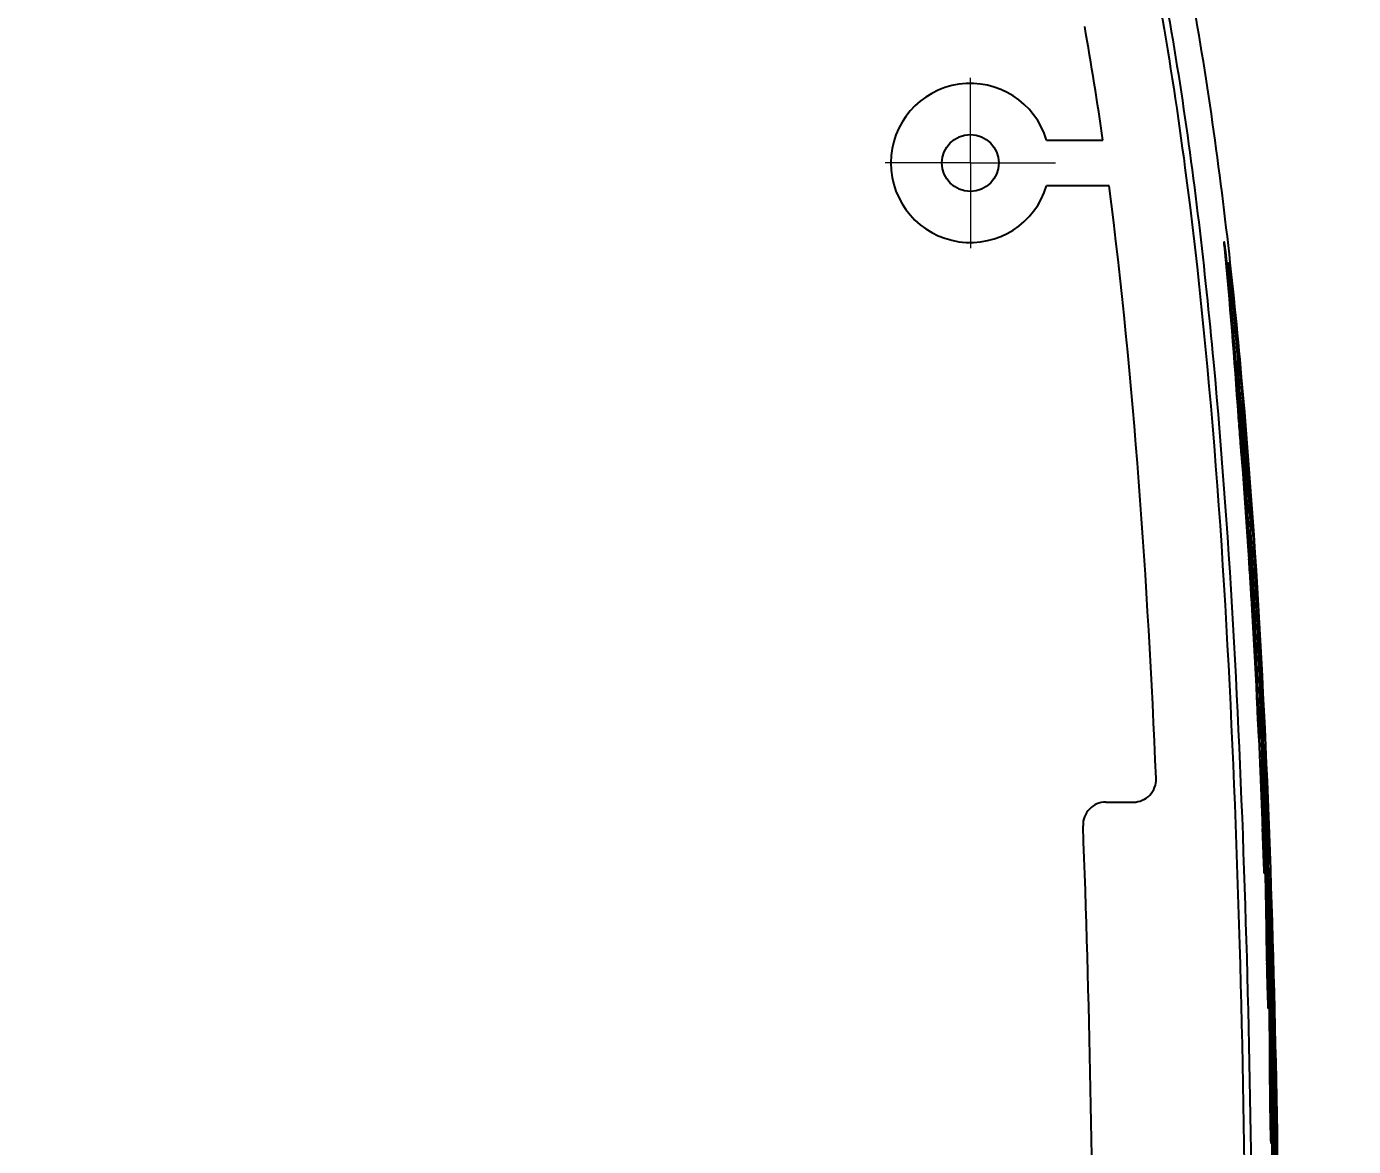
# Model space of a CAD drawing. Header units: millimetres. Extents: x 1677 to 3499, y -182 to 1106.
# Drawn here: x 2487.2 to 2545.6, y 567 to 616.2 of the extents above; entities that cross this region are included whole.
import ezdxf

# ---------------------------------------------------------------- set-up
doc = ezdxf.new("R2010")
doc.units = ezdxf.units.MM
doc.linetypes.add('CENTERX2', pattern=[20.32, 12.7, -2.54, 2.54, -2.54])
for name, color, linetype, lineweight in [('中心线层', 1, 'CENTERX2', 25), ('图框', 7, 'Continuous', 18), ('尺寸线层', 3, 'Continuous', 18)]:
    doc.layers.add(name, color=color, linetype=linetype, lineweight=lineweight)
doc.styles.get("Standard").update_dxf_attribs({"font": 'txt.shx', "bigfont": 'gbcbig.shx'})
doc.dimstyles.new('ISO-25', dxfattribs={"dimtxt": 3.5, "dimasz": 2.5, "dimexe": 1.25, "dimexo": 0.625, "dimtad": 1, "dimtxsty": 'Standard', "dimcen": 2.5, "dimdle": 5, "dimadec": 0, "dimazin": 0, "dimtfac": 1, "dimtmove": 0, "dimatfit": 3, "dimfxl": 0, "dimarcsym": 0})

# ---------------------------------------------------------------- blocks, each defined once
blk = doc.blocks.new('SW_CENTERMARKSYMBOL_11')
at = {"layer": '图框', "color": 0}
for p, q in [((0, 0.5), (0, 0.75)), ((0, 0), (0, 0.5)), ((-0.5, 0), (-0.75, 0)), ((0, 0), (-0.5, 0)), ((0, 0), (0, -0.5)), ((0, 0), (0.5, 0)), ((0.5, 0), (0.75, 0)), ((0, -0.5), (0, -0.75))]:
    blk.add_line(p, q, dxfattribs=at)
blk = doc.blocks.new('*X20')
at = {"layer": '尺寸线层', "linetype": 'Continuous'}
for points in [[(2601.998, 665.438), (2600.665, 657.438), (2603.331, 657.438)], [(2601.998, 438.789), (2600.665, 446.789), (2603.331, 446.789)]]:
    blk.add_hatch(color=0, dxfattribs=at).paths.add_polyline_path(points, flags=0)
at = {"layer": '尺寸线层', "color": 0, "linetype": 'Continuous'}
for p, q in [((2428.699, 665.438), (2603.998, 665.438)), ((2601.998, 438.789), (2601.998, 665.438)), ((2428.699, 438.789), (2603.998, 438.789))]:
    blk.add_line(p, q, dxfattribs=at)
at = {"layer": '尺寸线层', "color": 0, "insert": (2592.474, 552.113), "char_height": 14, "width": 82, "attachment_point": 5, "rotation": 90}
blk.add_mtext('226,6', dxfattribs=at)

msp = doc.modelspace()

# ---------------------------------------------------------------- linework, layer by layer
at = {"layer": '中心线层', "color": 7, "linetype": 'Continuous', "lineweight": 25}
for p, q in [((2532.12, 611.228), (2534.6, 611.228)), ((2534.874, 609.228), (2532.12, 609.228)), ((2539.927, 606.755), (2539.927, 606.742)), ((2540.107, 605.825), (2540.107, 605.812)), ((2540.586, 599.083), (2540.12, 605.66)), ((2540.497, 602.395), (2540.497, 602.382)), ((2541.033, 592.859), (2540.508, 602.23)), ((2540.74, 596.893), (2540.691, 597.599)), ((2541.005, 593.16), (2540.749, 596.77)), ((2540.754, 596.773), (2540.754, 596.759)), ((2541.003, 596.465), (2541.003, 596.452)), ((2541.462, 585.033), (2541.01, 596.3)), ((2541.14, 590.962), (2541.088, 591.88)), ((2541.349, 587.23), (2541.147, 590.84)), ((2541.157, 590.843), (2541.157, 590.829)), ((2541.4, 590.535), (2541.4, 590.522)), ((2541.467, 584.913), (2541.467, 584.899)), ((2541.612, 581.3), (2541.467, 584.902)), ((2541.706, 584.605), (2541.706, 584.592)), ((2534.721, 582.11), (2535.937, 582.11)), ((2541.702, 578.983), (2541.702, 578.969)), ((2541.938, 578.675), (2541.938, 578.662)), ((2541.877, 573.053), (2541.877, 573.039)), ((2541.878, 573.205), (2541.878, 573.053)), ((2542.109, 572.732), (2542.109, 572.58)), ((2542.11, 572.745), (2542.11, 572.732))]:
    msp.add_line(p, q, dxfattribs=at)
msp.add_circle((2528.766, 610.228), 1.25, dxfattribs=at)
for centre, radius, start, end in [((2528.766, 610.228), 3.5, 16.60155, 343.39845), ((2534.721, 581.11), 1, 90, 182.23546)]:
    msp.add_arc(centre, radius, start, end, dxfattribs=at)
for points, knots in [([(2542.377, 552.11), (2542.393, 560.357), (2542.308, 568.606), (2541.799, 585.092), (2541.393, 593.336), (2540.25, 605.699), (2539.774, 609.829), (2538.503, 618.013), (2537.712, 622.08), (2536.088, 628.102), (2535.472, 630.098), (2534.029, 634.051), (2533.196, 636.022), (2531.28, 639.819), (2530.197, 641.646), (2527.718, 645.127), (2526.309, 646.787), (2523.243, 649.78), (2521.589, 651.118), (2518.064, 653.521), (2516.188, 654.585), (2510.457, 657.359), (2506.456, 658.699), (2498.312, 660.821), (2494.23, 661.588), (2486.065, 662.822), (2481.975, 663.285), (2469.708, 664.405), (2461.516, 664.815), (2445.12, 665.339), (2436.911, 665.438), (2428.699, 665.438)], [0, 0, 0, 0, 12535.246805, 12535.246805, 25071.666509, 25071.666509, 31339.87636, 31339.87636, 37608.086212, 37608.086212, 40742.191138, 40742.191138, 43876.296064, 43876.296064, 47010.40099, 47010.40099, 50144.505916, 50144.505916, 53278.610842, 53278.610842, 56412.715768, 56412.715768, 62680.92562, 62680.92562, 68949.135472, 68949.135472, 75217.345324, 75217.345324, 87753.765027, 87753.765027, 100290.184731, 100290.184731, 100290.184731, 100290.184731]), ([(2512.019, 655.254), (2512.605, 654.997), (2513.187, 654.73), (2515.629, 653.548), (2517.455, 652.511), (2520.872, 650.182), (2522.474, 648.886), (2525.434, 645.996), (2526.798, 644.39), (2529.199, 641.018), (2530.253, 639.241), (2532.122, 635.539), (2532.937, 633.61), (2534.352, 629.731), (2534.959, 627.768), (2536.56, 621.828), (2537.344, 617.802), (2538.606, 609.678), (2539.079, 605.573), (2540.217, 593.262), (2540.623, 585.041), (2541.131, 568.584), (2541.216, 560.349), (2541.2, 552.11)], [0, 0, 0, 0, 1161.848329, 1161.848329, 4913.880445, 4913.880445, 8665.912562, 8665.912562, 12417.944679, 12417.944679, 16169.976795, 16169.976795, 19922.008912, 19922.008912, 23674.041029, 23674.041029, 31178.105262, 31178.105262, 38682.169495, 38682.169495, 53690.297962, 53690.297962, 68698.426428, 68698.426428, 68698.426428, 68698.426428]), ([(2511.898, 654.98), (2514.078, 654.025), (2517.222, 652.38), (2520.583, 649.996), (2521.948, 648.864), (2522.84, 648.084), (2523.279, 647.68), (2525.407, 645.607), (2527.662, 642.868), (2529.515, 639.847), (2530.666, 637.781), (2531.2, 636.721), (2532.683, 633.49), (2533.515, 631.28), (2534.949, 626.782), (2535.552, 624.492), (2537.132, 617.562), (2537.857, 612.919), (2539.578, 598.958), (2540.12, 589.608), (2540.803, 570.88), (2540.918, 561.5), (2540.9, 552.11)], [0, 0, 0, 0, 5172.318861, 7758.478291, 9051.558006, 9051.558006, 10344.637721, 10344.637721, 15516.956582, 18103.116013, 18103.116013, 20689.275443, 20689.275443, 25861.594304, 25861.594304, 31033.913164, 31033.913164, 41378.550886, 41378.550886, 62067.826329, 62067.826329, 82757.101772, 82757.101772, 82757.101772, 82757.101772]), ([(2539.927, 606.755), (2539.927, 606.756), (2539.927, 606.759), (2539.929, 606.751), (2539.931, 606.739), (2539.932, 606.733)], [0, 0, 0, 0, 6723.428344, 13417.311837, 20130.934, 20130.934, 20130.934, 20130.934]), ([(2539.932, 606.733), (2539.933, 606.725), (2539.936, 606.709), (2539.939, 606.683), (2539.941, 606.671)], [0, 0, 0, 0, 7162.41234, 14327.689309, 14327.689309, 14327.689309, 14327.689309]), ([(2539.941, 606.671), (2539.943, 606.657), (2539.947, 606.628), (2539.951, 606.591), (2539.954, 606.573)], [0, 0, 0, 0, 7162.815751, 14327.842537, 14327.842537, 14327.842537, 14327.842537]), ([(2539.954, 606.573), (2539.957, 606.55), (2539.962, 606.504), (2539.969, 606.449), (2539.973, 606.421)], [0, 0, 0, 0, 7161.727391, 14328.078732, 14328.078732, 14328.078732, 14328.078732]), ([(2539.973, 606.421), (2539.976, 606.394), (2539.983, 606.339), (2539.99, 606.277), (2539.994, 606.246)], [0, 0, 0, 0, 7160.983391, 14328.461913, 14328.461913, 14328.461913, 14328.461913]), ([(2539.994, 606.246), (2539.997, 606.217), (2540.004, 606.161), (2540.011, 606.101), (2540.014, 606.07)], [0, 0, 0, 0, 7163.073328, 14328.911705, 14328.911705, 14328.911705, 14328.911705]), ([(2540.014, 606.07), (2540.038, 605.866), (2540.064, 605.633), (2540.1, 605.294), (2540.112, 605.18), (2540.135, 604.967), (2540.145, 604.866), (2540.154, 604.773)], [0, 0, 0, 0, 10065.709209, 10065.709209, 15098.563813, 15098.563813, 20131.418417, 20131.418417, 20131.418417, 20131.418417]), ([(2540.107, 605.825), (2540.107, 605.826), (2540.108, 605.829), (2540.109, 605.821), (2540.111, 605.809), (2540.112, 605.803)], [0, 0, 0, 0, 6724.759778, 13419.784385, 20134.52398, 20134.52398, 20134.52398, 20134.52398]), ([(2540.112, 605.803), (2540.113, 605.795), (2540.116, 605.779), (2540.119, 605.754), (2540.121, 605.741)], [0, 0, 0, 0, 7163.9332, 14330.502505, 14330.502505, 14330.502505, 14330.502505]), ([(2540.121, 605.741), (2540.123, 605.727), (2540.126, 605.698), (2540.131, 605.661), (2540.133, 605.643)], [0, 0, 0, 0, 7164.398257, 14330.653351, 14330.653351, 14330.653351, 14330.653351]), ([(2540.133, 605.643), (2540.136, 605.62), (2540.142, 605.574), (2540.148, 605.518), (2540.152, 605.491)], [0, 0, 0, 0, 7163.320929, 14330.886768, 14330.886768, 14330.886768, 14330.886768]), ([(2540.152, 605.491), (2540.155, 605.463), (2540.161, 605.409), (2540.168, 605.347), (2540.172, 605.316)], [0, 0, 0, 0, 7162.612539, 14331.267386, 14331.267386, 14331.267386, 14331.267386]), ([(2540.172, 605.316), (2540.175, 605.288), (2540.182, 605.231), (2540.188, 605.17), (2540.192, 605.14)], [0, 0, 0, 0, 7164.583648, 14331.709405, 14331.709405, 14331.709405, 14331.709405]), ([(2540.192, 605.14), (2540.215, 604.936), (2540.24, 604.703), (2540.275, 604.363), (2540.286, 604.25), (2540.307, 604.037), (2540.317, 603.935), (2540.326, 603.842)], [0, 0, 0, 0, 10067.482594, 10067.482594, 15101.223891, 15101.223891, 20134.965188, 20134.965188, 20134.965188, 20134.965188]), ([(2540.163, 604.679), (2540.162, 604.694), (2540.159, 604.724), (2540.156, 604.757), (2540.154, 604.773)], [0, 0, 0, 0, 7113.873104, 14332.719895, 14332.719895, 14332.719895, 14332.719895]), ([(2540.335, 603.75), (2540.334, 603.764), (2540.331, 603.795), (2540.328, 603.826), (2540.326, 603.842)], [0, 0, 0, 0, 7115.904678, 14335.487055, 14335.487055, 14335.487055, 14335.487055]), ([(2540.358, 603.495), (2540.39, 603.105), (2540.463, 602.238), (2540.573, 600.806), (2540.695, 599.113), (2540.842, 596.881), (2541.003, 594.146), (2541.101, 592.062), (2541.152, 590.995)], [0, 0, 0, 0, 3416.818141, 7597.221937, 12541.159048, 18248.472871, 27146.488614, 36496.909335, 36496.909335, 36496.909335, 36496.909335]), ([(2540.497, 602.395), (2540.497, 602.396), (2540.498, 602.399), (2540.499, 602.391), (2540.501, 602.379), (2540.502, 602.373)], [0, 0, 0, 0, 6728.821493, 13427.321863, 20145.457387, 20145.457387, 20145.457387, 20145.457387]), ([(2540.502, 602.373), (2540.503, 602.365), (2540.505, 602.349), (2540.508, 602.324), (2540.51, 602.311)], [0, 0, 0, 0, 7168.642052, 14339.22136, 14339.22136, 14339.22136, 14339.22136]), ([(2540.51, 602.311), (2540.511, 602.297), (2540.515, 602.269), (2540.519, 602.231), (2540.521, 602.213)], [0, 0, 0, 0, 7169.298068, 14339.364514, 14339.364514, 14339.364514, 14339.364514]), ([(2540.521, 602.213), (2540.523, 602.19), (2540.528, 602.144), (2540.534, 602.088), (2540.537, 602.06)], [0, 0, 0, 0, 7168.256695, 14339.588896, 14339.588896, 14339.588896, 14339.588896]), ([(2540.537, 602.06), (2540.54, 602.033), (2540.545, 601.979), (2540.551, 601.919), (2540.554, 601.888)], [0, 0, 0, 0, 7167.629229, 14339.960814, 14339.960814, 14339.960814, 14339.960814]), ([(2540.554, 601.888), (2540.557, 601.859), (2540.563, 601.802), (2540.569, 601.739), (2540.572, 601.708)], [0, 0, 0, 0, 7169.266516, 14340.378635, 14340.378635, 14340.378635, 14340.378635]), ([(2540.572, 601.708), (2540.575, 601.676), (2540.582, 601.611), (2540.591, 601.509), (2540.598, 601.44), (2540.601, 601.405)], [0, 0, 0, 0, 6716.918431, 13415.736559, 20147.264885, 20147.264885, 20147.264885, 20147.264885]), ([(2540.696, 600.321), (2540.695, 600.335), (2540.693, 600.365), (2540.69, 600.396), (2540.689, 600.412)], [0, 0, 0, 0, 7121.905077, 14344.057462, 14344.057462, 14344.057462, 14344.057462]), ([(2540.58, 598.833), (2540.581, 598.819), (2540.583, 598.79), (2540.585, 598.759), (2540.587, 598.743)], [0, 0, 0, 0, 7108.873573, 14346.254018, 14346.254018, 14346.254018, 14346.254018]), ([(2540.69, 597.448), (2540.688, 597.48), (2540.683, 597.544), (2540.674, 597.644), (2540.669, 597.713), (2540.666, 597.747)], [0, 0, 0, 0, 6720.334806, 13422.974688, 20157.289092, 20157.289092, 20157.289092, 20157.289092]), ([(2540.706, 597.265), (2540.703, 597.294), (2540.698, 597.353), (2540.693, 597.416), (2540.69, 597.448)], [0, 0, 0, 0, 7174.015045, 14349.628501, 14349.628501, 14349.628501, 14349.628501]), ([(2540.72, 597.096), (2540.718, 597.122), (2540.713, 597.175), (2540.708, 597.235), (2540.706, 597.265)], [0, 0, 0, 0, 7173.090737, 14350.064398, 14350.064398, 14350.064398, 14350.064398]), ([(2540.734, 596.942), (2540.732, 596.965), (2540.728, 597.011), (2540.723, 597.068), (2540.72, 597.096)], [0, 0, 0, 0, 7174.112796, 14350.470128, 14350.470128, 14350.470128, 14350.470128]), ([(2540.743, 596.843), (2540.742, 596.857), (2540.739, 596.886), (2540.736, 596.923), (2540.734, 596.942)], [0, 0, 0, 0, 7175.489419, 14350.821511, 14350.821511, 14350.821511, 14350.821511]), ([(2540.75, 596.782), (2540.749, 596.79), (2540.747, 596.806), (2540.745, 596.831), (2540.743, 596.843)], [0, 0, 0, 0, 7174.868002, 14351.051982, 14351.051982, 14351.051982, 14351.051982]), ([(2540.754, 596.759), (2540.754, 596.758), (2540.754, 596.756), (2540.752, 596.763), (2540.751, 596.776), (2540.75, 596.782)], [0, 0, 0, 0, 6734.199637, 13437.464805, 20160.236803, 20160.236803, 20160.236803, 20160.236803]), ([(2541.003, 596.465), (2541.003, 596.466), (2541.003, 596.469), (2541.005, 596.461), (2541.006, 596.449), (2541.007, 596.443)], [0, 0, 0, 0, 6735.118904, 13439.287084, 20163.020939, 20163.020939, 20163.020939, 20163.020939]), ([(2541.007, 596.443), (2541.008, 596.435), (2541.01, 596.419), (2541.012, 596.394), (2541.014, 596.382)], [0, 0, 0, 0, 7176.015645, 14353.341497, 14353.341497, 14353.341497, 14353.341497]), ([(2541.014, 596.382), (2541.015, 596.367), (2541.018, 596.339), (2541.021, 596.301), (2541.023, 596.282)], [0, 0, 0, 0, 7176.861684, 14353.474676, 14353.474676, 14353.474676, 14353.474676]), ([(2541.023, 596.282), (2541.025, 596.259), (2541.029, 596.213), (2541.034, 596.157), (2541.036, 596.128)], [0, 0, 0, 0, 7175.830043, 14353.687081, 14353.687081, 14353.687081, 14353.687081]), ([(2541.036, 596.128), (2541.038, 596.102), (2541.043, 596.049), (2541.048, 595.99), (2541.05, 595.96)], [0, 0, 0, 0, 7175.282261, 14354.046247, 14354.046247, 14354.046247, 14354.046247]), ([(2541.05, 595.96), (2541.052, 595.931), (2541.057, 595.872), (2541.062, 595.808), (2541.065, 595.776)], [0, 0, 0, 0, 7176.625371, 14354.43495, 14354.43495, 14354.43495, 14354.43495]), ([(2541.065, 595.776), (2541.067, 595.744), (2541.072, 595.681), (2541.08, 595.581), (2541.085, 595.513), (2541.087, 595.479)], [0, 0, 0, 0, 6723.289354, 13428.561657, 20164.722422, 20164.722422, 20164.722422, 20164.722422]), ([(2541.162, 594.392), (2541.161, 594.406), (2541.159, 594.435), (2541.157, 594.466), (2541.156, 594.481)], [0, 0, 0, 0, 7133.233188, 14357.976372, 14357.976372, 14357.976372, 14357.976372]), ([(2541.019, 592.902), (2541.02, 592.888), (2541.021, 592.859), (2541.023, 592.829), (2541.024, 592.814)], [0, 0, 0, 0, 7119.55309, 14360.0232, 14360.0232, 14360.0232, 14360.0232]), ([(2541.086, 591.814), (2541.075, 591.987), (2541.063, 592.165), (2541.042, 592.508), (2541.032, 592.671), (2541.024, 592.814)], [0, 0, 0, 0, 7180.230092, 7180.230092, 14360.460185, 14360.460185, 14360.460185, 14360.460185]), ([(2541.105, 591.519), (2541.103, 591.551), (2541.099, 591.614), (2541.092, 591.713), (2541.088, 591.78), (2541.086, 591.814)], [0, 0, 0, 0, 6726.436562, 13435.133546, 20174.198393, 20174.198393, 20174.198393, 20174.198393]), ([(2541.117, 591.333), (2541.115, 591.363), (2541.111, 591.423), (2541.107, 591.487), (2541.105, 591.519)], [0, 0, 0, 0, 7181.152082, 14363.260986, 14363.260986, 14363.260986, 14363.260986]), ([(2541.129, 591.167), (2541.127, 591.193), (2541.123, 591.245), (2541.119, 591.304), (2541.117, 591.333)], [0, 0, 0, 0, 7180.398523, 14363.685381, 14363.685381, 14363.685381, 14363.685381]), ([(2541.14, 591.012), (2541.138, 591.035), (2541.135, 591.082), (2541.131, 591.138), (2541.129, 591.167)], [0, 0, 0, 0, 7181.345415, 14364.072701, 14364.072701, 14364.072701, 14364.072701]), ([(2541.147, 590.913), (2541.146, 590.927), (2541.144, 590.956), (2541.141, 590.993), (2541.14, 591.012)], [0, 0, 0, 0, 7182.677904, 14364.41419, 14364.41419, 14364.41419, 14364.41419]), ([(2541.153, 590.852), (2541.152, 590.86), (2541.15, 590.876), (2541.148, 590.9), (2541.147, 590.913)], [0, 0, 0, 0, 7181.896824, 14364.637888, 14364.637888, 14364.637888, 14364.637888]), ([(2541.157, 590.829), (2541.157, 590.828), (2541.156, 590.826), (2541.155, 590.833), (2541.153, 590.846), (2541.153, 590.852)], [0, 0, 0, 0, 6740.130649, 13448.853088, 20177.031759, 20177.031759, 20177.031759, 20177.031759]), ([(2541.4, 590.535), (2541.4, 590.536), (2541.401, 590.539), (2541.402, 590.531), (2541.404, 590.519), (2541.404, 590.513)], [0, 0, 0, 0, 6741.034804, 13450.655205, 20179.778052, 20179.778052, 20179.778052, 20179.778052]), ([(2541.404, 590.513), (2541.405, 590.505), (2541.407, 590.489), (2541.409, 590.464), (2541.41, 590.452)], [0, 0, 0, 0, 7183.023054, 14366.892545, 14366.892545, 14366.892545, 14366.892545]), ([(2541.809, 575.37), (2541.798, 576.137), (2541.777, 577.577), (2541.739, 579.594), (2541.702, 581.327), (2541.643, 583.667), (2541.556, 586.65), (2541.454, 589.15), (2541.405, 590.37)], [0, 0, 0, 0, 5616.181002, 10538.619478, 14767.299798, 18302.168619, 27672.115482, 36604.350219, 36604.350219, 36604.350219, 36604.350219]), ([(2541.41, 590.452), (2541.411, 590.437), (2541.413, 590.409), (2541.416, 590.371), (2541.417, 590.352)], [0, 0, 0, 0, 7184.008645, 14367.017675, 14367.017675, 14367.017675, 14367.017675]), ([(2541.417, 590.352), (2541.419, 590.329), (2541.422, 590.283), (2541.426, 590.226), (2541.428, 590.198)], [0, 0, 0, 0, 7182.990879, 14367.220046, 14367.220046, 14367.220046, 14367.220046]), ([(2541.428, 590.198), (2541.43, 590.172), (2541.433, 590.12), (2541.437, 590.061), (2541.439, 590.032)], [0, 0, 0, 0, 7182.469742, 14367.56799, 14367.56799, 14367.56799, 14367.56799]), ([(2541.439, 590.032), (2541.441, 590.002), (2541.445, 589.942), (2541.449, 589.877), (2541.451, 589.845)], [0, 0, 0, 0, 7183.628899, 14367.93439, 14367.93439, 14367.93439, 14367.93439]), ([(2541.451, 589.845), (2541.452, 589.814), (2541.456, 589.751), (2541.462, 589.652), (2541.466, 589.585), (2541.468, 589.551)], [0, 0, 0, 0, 6729.140754, 13440.331768, 20181.388959, 20181.388959, 20181.388959, 20181.388959]), ([(2541.468, 589.551), (2541.478, 589.378), (2541.488, 589.2), (2541.506, 588.856), (2541.515, 588.693), (2541.521, 588.551)], [0, 0, 0, 0, 7184.262574, 7184.262574, 14368.525148, 14368.525148, 14368.525148, 14368.525148]), ([(2541.525, 588.462), (2541.525, 588.477), (2541.524, 588.505), (2541.522, 588.535), (2541.521, 588.551)], [0, 0, 0, 0, 7144.480002, 14371.360319, 14371.360319, 14371.360319, 14371.360319]), ([(2541.536, 588.205), (2541.631, 585.705), (2541.703, 583.205), (2541.814, 578.205), (2541.853, 575.705), (2541.878, 573.205)], [0, 0, 0, 0, 7181.146553, 7181.146553, 14362.293106, 14362.293106, 14362.293106, 14362.293106]), ([(2541.359, 586.972), (2541.36, 586.958), (2541.361, 586.929), (2541.362, 586.899), (2541.363, 586.884)], [0, 0, 0, 0, 7130.630245, 14373.283033, 14373.283033, 14373.283033, 14373.283033]), ([(2541.41, 585.882), (2541.402, 586.055), (2541.393, 586.234), (2541.377, 586.578), (2541.369, 586.741), (2541.363, 586.884)], [0, 0, 0, 0, 7186.839092, 7186.839092, 14373.678185, 14373.678185, 14373.678185, 14373.678185]), ([(2541.425, 585.59), (2541.423, 585.621), (2541.42, 585.684), (2541.415, 585.782), (2541.412, 585.849), (2541.41, 585.882)], [0, 0, 0, 0, 6732.127693, 13446.49081, 20190.41191, 20190.41191, 20190.41191, 20190.41191]), ([(2541.435, 585.402), (2541.433, 585.432), (2541.43, 585.492), (2541.427, 585.558), (2541.425, 585.59)], [0, 0, 0, 0, 7187.937906, 14376.410268, 14376.410268, 14376.410268, 14376.410268]), ([(2541.444, 585.237), (2541.442, 585.263), (2541.439, 585.315), (2541.436, 585.373), (2541.435, 585.402)], [0, 0, 0, 0, 7187.281333, 14376.824581, 14376.824581, 14376.824581, 14376.824581]), ([(2541.453, 585.082), (2541.451, 585.105), (2541.448, 585.152), (2541.445, 585.209), (2541.444, 585.237)], [0, 0, 0, 0, 7188.190965, 14377.197819, 14377.197819, 14377.197819, 14377.197819]), ([(2541.459, 584.982), (2541.458, 584.997), (2541.456, 585.025), (2541.454, 585.063), (2541.453, 585.082)], [0, 0, 0, 0, 7189.496502, 14377.531024, 14377.531024, 14377.531024, 14377.531024]), ([(2541.463, 584.922), (2541.463, 584.93), (2541.461, 584.945), (2541.46, 584.97), (2541.459, 584.982)], [0, 0, 0, 0, 7188.609504, 14377.749247, 14377.749247, 14377.749247, 14377.749247]), ([(2541.467, 584.899), (2541.467, 584.898), (2541.466, 584.896), (2541.465, 584.903), (2541.464, 584.916), (2541.463, 584.922)], [0, 0, 0, 0, 6745.740528, 13459.739631, 20193.154272, 20193.154272, 20193.154272, 20193.154272]), ([(2541.706, 584.605), (2541.706, 584.606), (2541.707, 584.609), (2541.708, 584.601), (2541.709, 584.589), (2541.71, 584.583)], [0, 0, 0, 0, 6746.634139, 13461.526738, 20195.870596, 20195.870596, 20195.870596, 20195.870596]), ([(2541.71, 584.583), (2541.711, 584.575), (2541.712, 584.559), (2541.714, 584.534), (2541.715, 584.522)], [0, 0, 0, 0, 7189.720091, 14379.976346, 14379.976346, 14379.976346, 14379.976346]), ([(2541.715, 584.522), (2541.715, 584.508), (2541.717, 584.479), (2541.72, 584.441), (2541.721, 584.422)], [0, 0, 0, 0, 7190.796038, 14380.095177, 14380.095177, 14380.095177, 14380.095177]), ([(2541.721, 584.422), (2541.722, 584.399), (2541.725, 584.353), (2541.728, 584.296), (2541.729, 584.267)], [0, 0, 0, 0, 7189.782101, 14380.289365, 14380.289365, 14380.289365, 14380.289365]), ([(2541.729, 584.267), (2541.731, 584.241), (2541.733, 584.19), (2541.736, 584.131), (2541.738, 584.102)], [0, 0, 0, 0, 7189.264048, 14380.627866, 14380.627866, 14380.627866, 14380.627866]), ([(2541.738, 584.102), (2541.739, 584.072), (2541.742, 584.012), (2541.746, 583.947), (2541.747, 583.914)], [0, 0, 0, 0, 7190.311254, 14380.977655, 14380.977655, 14380.977655, 14380.977655]), ([(2541.747, 583.914), (2541.749, 583.883), (2541.752, 583.821), (2541.756, 583.723), (2541.759, 583.656), (2541.761, 583.623)], [0, 0, 0, 0, 6734.648138, 13451.400148, 20197.407034, 20197.407034, 20197.407034, 20197.407034]), ([(2541.761, 583.623), (2541.768, 583.45), (2541.776, 583.271), (2541.79, 582.927), (2541.796, 582.763), (2541.801, 582.62)], [0, 0, 0, 0, 7190.753767, 7190.753767, 14381.507534, 14381.507534, 14381.507534, 14381.507534]), ([(2535.937, 582.11), (2536.073, 582.11), (2536.206, 582.137), (2536.454, 582.243), (2536.567, 582.321), (2536.752, 582.514), (2536.826, 582.631), (2536.92, 582.881), (2536.942, 583.017), (2536.937, 583.152)], [0, 0, 0, 0, 6361.86414, 6361.86414, 12723.72828, 12723.72828, 19085.592419, 19085.592419, 25447.456559, 25447.456559, 25447.456559, 25447.456559]), ([(2541.804, 582.533), (2541.803, 582.547), (2541.802, 582.575), (2541.801, 582.605), (2541.801, 582.62)], [0, 0, 0, 0, 7155.891502, 14384.310756, 14384.310756, 14384.310756, 14384.310756]), ([(2541.619, 581.041), (2541.619, 581.027), (2541.62, 580.999), (2541.621, 580.969), (2541.621, 580.954)], [0, 0, 0, 0, 7142.647884, 14386.13601, 14386.13601, 14386.13601, 14386.13601]), ([(2541.657, 579.951), (2541.65, 580.124), (2541.643, 580.303), (2541.631, 580.648), (2541.626, 580.812), (2541.621, 580.954)], [0, 0, 0, 0, 7193.24943, 7193.24943, 14386.498859, 14386.498859, 14386.498859, 14386.498859]), ([(2541.668, 579.661), (2541.667, 579.692), (2541.664, 579.754), (2541.66, 579.851), (2541.658, 579.918), (2541.657, 579.951)], [0, 0, 0, 0, 6737.513447, 13457.248158, 20206.073083, 20206.073083, 20206.073083, 20206.073083]), ([(2541.675, 579.472), (2541.674, 579.502), (2541.672, 579.562), (2541.669, 579.628), (2541.668, 579.661)], [0, 0, 0, 0, 7194.450941, 14389.178397, 14389.178397, 14389.178397, 14389.178397]), ([(2541.682, 579.307), (2541.681, 579.333), (2541.679, 579.385), (2541.677, 579.443), (2541.675, 579.472)], [0, 0, 0, 0, 7193.848711, 14389.584545, 14389.584545, 14389.584545, 14389.584545]), ([(2541.69, 579.152), (2541.688, 579.175), (2541.686, 579.222), (2541.684, 579.279), (2541.682, 579.307)], [0, 0, 0, 0, 7194.74092, 14389.947482, 14389.947482, 14389.947482, 14389.947482]), ([(2541.695, 579.052), (2541.694, 579.067), (2541.692, 579.095), (2541.691, 579.133), (2541.69, 579.152)], [0, 0, 0, 0, 7196.03184, 14390.274225, 14390.274225, 14390.274225, 14390.274225]), ([(2541.699, 578.992), (2541.698, 579), (2541.697, 579.015), (2541.696, 579.04), (2541.695, 579.052)], [0, 0, 0, 0, 7195.079245, 14390.488269, 14390.488269, 14390.488269, 14390.488269]), ([(2541.702, 578.969), (2541.702, 578.968), (2541.701, 578.966), (2541.7, 578.973), (2541.699, 578.986), (2541.699, 578.992)], [0, 0, 0, 0, 6751.100126, 13470.230808, 20208.746578, 20208.746578, 20208.746578, 20208.746578]), ([(2541.938, 578.675), (2541.938, 578.676), (2541.939, 578.679), (2541.94, 578.671), (2541.941, 578.659), (2541.941, 578.652)], [0, 0, 0, 0, 6751.986806, 13472.007078, 20211.439792, 20211.439792, 20211.439792, 20211.439792]), ([(2541.941, 578.652), (2541.942, 578.645), (2541.943, 578.629), (2541.945, 578.604), (2541.945, 578.592)], [0, 0, 0, 0, 7196.178931, 14392.694369, 14392.694369, 14392.694369, 14392.694369]), ([(2541.945, 578.592), (2541.946, 578.578), (2541.948, 578.549), (2541.949, 578.511), (2541.95, 578.492)], [0, 0, 0, 0, 7197.309142, 14392.808559, 14392.808559, 14392.808559, 14392.808559]), ([(2541.95, 578.492), (2541.951, 578.469), (2541.954, 578.422), (2541.956, 578.365), (2541.957, 578.337)], [0, 0, 0, 0, 7196.293122, 14392.996493, 14392.996493, 14392.996493, 14392.996493]), ([(2541.957, 578.337), (2541.958, 578.311), (2541.96, 578.26), (2541.963, 578.202), (2541.964, 578.173)], [0, 0, 0, 0, 7195.768828, 14393.327638, 14393.327638, 14393.327638, 14393.327638]), ([(2541.964, 578.173), (2541.965, 578.143), (2541.967, 578.082), (2541.97, 578.016), (2541.971, 577.984)], [0, 0, 0, 0, 7196.748792, 14393.66565, 14393.66565, 14393.66565, 14393.66565]), ([(2541.971, 577.984), (2541.972, 577.953), (2541.975, 577.891), (2541.978, 577.794), (2541.98, 577.727), (2541.981, 577.694)], [0, 0, 0, 0, 6739.904646, 13461.95196, 20212.918846, 20212.918846, 20212.918846, 20212.918846]), ([(2541.981, 577.694), (2541.987, 577.52), (2541.993, 577.341), (2542.003, 576.997), (2542.008, 576.833), (2542.011, 576.69)], [0, 0, 0, 0, 7197.075336, 7197.075336, 14394.150671, 14394.150671, 14394.150671, 14394.150671]), ([(2542.013, 576.603), (2542.013, 576.617), (2542.012, 576.645), (2542.011, 576.675), (2542.011, 576.69)], [0, 0, 0, 0, 7168.203024, 14396.929198, 14396.929198, 14396.929198, 14396.929198]), ([(2541.813, 575.111), (2541.814, 575.097), (2541.814, 575.069), (2541.815, 575.039), (2541.815, 575.024)], [0, 0, 0, 0, 7154.61226, 14398.681528, 14398.681528, 14398.681528, 14398.681528]), ([(2541.841, 574.02), (2541.836, 574.194), (2541.831, 574.373), (2541.822, 574.718), (2541.818, 574.882), (2541.815, 575.024)], [0, 0, 0, 0, 7199.509927, 7199.509927, 14399.019854, 14399.019854, 14399.019854, 14399.019854]), ([(2541.849, 573.731), (2541.848, 573.762), (2541.846, 573.824), (2541.843, 573.921), (2541.842, 573.987), (2541.841, 574.02)], [0, 0, 0, 0, 6742.68354, 13467.585516, 20221.315153, 20221.315153, 20221.315153, 20221.315153]), ([(2541.855, 573.541), (2541.854, 573.572), (2541.852, 573.632), (2541.85, 573.698), (2541.849, 573.731)], [0, 0, 0, 0, 7200.770642, 14401.659101, 14401.659101, 14401.659101, 14401.659101]), ([(2541.86, 573.378), (2541.86, 573.403), (2541.858, 573.455), (2541.856, 573.512), (2541.855, 573.541)], [0, 0, 0, 0, 7200.203376, 14402.058556, 14402.058556, 14402.058556, 14402.058556]), ([(2541.866, 573.222), (2541.865, 573.246), (2541.863, 573.292), (2541.861, 573.349), (2541.86, 573.378)], [0, 0, 0, 0, 7201.091638, 14402.413616, 14402.413616, 14402.413616, 14402.413616]), ([(2541.87, 573.122), (2541.87, 573.137), (2541.868, 573.165), (2541.867, 573.203), (2541.866, 573.222)], [0, 0, 0, 0, 7202.37518, 14402.735153, 14402.735153, 14402.735153, 14402.735153]), ([(2541.874, 573.062), (2541.873, 573.07), (2541.872, 573.085), (2541.871, 573.11), (2541.87, 573.122)], [0, 0, 0, 0, 7201.380217, 14402.945847, 14402.945847, 14402.945847, 14402.945847]), ([(2541.877, 573.039), (2541.877, 573.038), (2541.876, 573.036), (2541.875, 573.043), (2541.874, 573.056), (2541.874, 573.062)], [0, 0, 0, 0, 6756.285279, 13480.431182, 20223.934726, 20223.934726, 20223.934726, 20223.934726]), ([(2542.11, 572.745), (2542.11, 572.746), (2542.111, 572.749), (2542.112, 572.741), (2542.113, 572.729), (2542.113, 572.722)], [0, 0, 0, 0, 6757.160023, 13482.192471, 20226.60956, 20226.60956, 20226.60956, 20226.60956]), ([(2542.113, 572.722), (2542.114, 572.715), (2542.115, 572.699), (2542.116, 572.674), (2542.116, 572.662)], [0, 0, 0, 0, 7202.46199, 14405.135353, 14405.135353, 14405.135353, 14405.135353]), ([(2542.083, 557.58), (2542.093, 558.505), (2542.114, 560.573), (2542.134, 563.998), (2542.14, 568.073), (2542.12, 571.005), (2542.109, 572.58)], [0, 0, 0, 0, 4730.263098, 10565.998019, 17507.231998, 25554.003927, 25554.003927, 25554.003927, 25554.003927]), ([(2542.116, 572.662), (2542.117, 572.648), (2542.118, 572.619), (2542.12, 572.581), (2542.12, 572.562)], [0, 0, 0, 0, 7203.623966, 14405.245852, 14405.245852, 14405.245852, 14405.245852]), ([(2542.12, 572.562), (2542.121, 572.539), (2542.123, 572.492), (2542.125, 572.435), (2542.126, 572.407)], [0, 0, 0, 0, 7202.602513, 14405.428627, 14405.428627, 14405.428627, 14405.428627]), ([(2542.126, 572.407), (2542.127, 572.381), (2542.128, 572.33), (2542.13, 572.272), (2542.131, 572.243)], [0, 0, 0, 0, 7202.07269, 14405.753511, 14405.753511, 14405.753511, 14405.753511]), ([(2542.131, 572.243), (2542.132, 572.213), (2542.134, 572.152), (2542.136, 572.086), (2542.137, 572.053)], [0, 0, 0, 0, 7203.011715, 14406.082344, 14406.082344, 14406.082344, 14406.082344]), ([(2542.137, 572.053), (2542.137, 572.022), (2542.139, 571.961), (2542.142, 571.864), (2542.143, 571.797), (2542.144, 571.764)], [0, 0, 0, 0, 6744.992482, 13472.151185, 20228.040243, 20228.040243, 20228.040243, 20228.040243]), ([(2542.144, 571.764), (2542.148, 571.591), (2542.152, 571.411), (2542.159, 571.067), (2542.162, 570.903), (2542.164, 570.76)], [0, 0, 0, 0, 7203.264691, 7203.264691, 14406.529383, 14406.529383, 14406.529383, 14406.529383]), ([(2542.166, 570.673), (2542.165, 570.687), (2542.165, 570.715), (2542.164, 570.745), (2542.164, 570.76)], [0, 0, 0, 0, 7183.646274, 14409.285246, 14409.285246, 14409.285246, 14409.285246]), ([(2541.969, 568.09), (2541.967, 568.219), (2541.965, 568.353), (2541.96, 568.613), (2541.958, 568.743), (2541.955, 568.982), (2541.953, 569.095), (2541.951, 569.289), (2541.95, 569.373), (2541.95, 569.44)], [0, 0, 0, 0, 6388.282939, 6388.282939, 12776.565878, 12776.565878, 19164.848817, 19164.848817, 25553.131756, 25553.131756, 25553.131756, 25553.131756]), ([(2541.975, 567.801), (2541.975, 567.832), (2541.973, 567.894), (2541.971, 567.991), (2541.97, 568.057), (2541.969, 568.09)], [0, 0, 0, 0, 6747.690399, 13477.599888, 20236.194896, 20236.194896, 20236.194896, 20236.194896]), ([(2541.98, 567.611), (2541.979, 567.642), (2541.977, 567.702), (2541.976, 567.768), (2541.975, 567.801)], [0, 0, 0, 0, 7206.93204, 14413.890654, 14413.890654, 14413.890654, 14413.890654]), ([(2541.984, 567.448), (2541.983, 567.473), (2541.982, 567.525), (2541.98, 567.582), (2541.98, 567.611)], [0, 0, 0, 0, 7206.385678, 14414.283757, 14414.283757, 14414.283757, 14414.283757]), ([(2541.988, 567.292), (2541.987, 567.316), (2541.986, 567.362), (2541.984, 567.419), (2541.984, 567.448)], [0, 0, 0, 0, 7207.272418, 14414.631954, 14414.631954, 14414.631954, 14414.631954]), ([(2541.991, 567.192), (2541.991, 567.207), (2541.99, 567.235), (2541.988, 567.273), (2541.988, 567.292)], [0, 0, 0, 0, 7208.554323, 14414.9487, 14414.9487, 14414.9487, 14414.9487]), ([(2541.994, 567.132), (2541.994, 567.14), (2541.993, 567.155), (2541.992, 567.18), (2541.991, 567.192)], [0, 0, 0, 0, 7207.533797, 14415.15635, 14415.15635, 14415.15635, 14415.15635]), ([(2541.997, 567.109), (2541.997, 567.108), (2541.996, 567.106), (2541.995, 567.113), (2541.994, 567.126), (2541.994, 567.132)], [0, 0, 0, 0, 6761.324312, 13490.378213, 20238.766163, 20238.766163, 20238.766163, 20238.766163]), ([(2541.999, 567.275), (2541.999, 567.226), (2541.999, 567.188), (2541.998, 567.132), (2541.998, 567.115), (2541.997, 567.109)], [0, 0, 0, 0, 7207.433079, 7207.433079, 14414.866158, 14414.866158, 14414.866158, 14414.866158])]:
    msp.add_open_spline(points, degree=3, knots=knots, dxfattribs=at)
for points in [[(2534.6, 611.228), (2534.355, 612.898), (2534.092, 614.566), (2533.797, 616.228)], [(2536.937, 583.152), (2536.566, 591.86), (2535.975, 600.562), (2534.874, 609.228)], [(2539.941, 606.59), (2539.933, 606.667), (2539.928, 606.718), (2539.927, 606.742)], [(2540.561, 599.09), (2540.389, 601.59), (2540.187, 604.091), (2539.941, 606.59)], [(2540.12, 605.66), (2540.113, 605.737), (2540.109, 605.788), (2540.107, 605.812)], [(2540.163, 604.679), (2540.173, 604.579), (2540.181, 604.493), (2540.187, 604.425)], [(2540.187, 604.425), (2540.409, 601.925), (2540.592, 599.425), (2540.747, 596.925)], [(2540.335, 603.75), (2540.344, 603.649), (2540.352, 603.563), (2540.358, 603.495)], [(2540.508, 602.23), (2540.502, 602.307), (2540.498, 602.358), (2540.497, 602.382)], [(2540.601, 601.405), (2540.633, 601.061), (2540.666, 600.695), (2540.689, 600.412)], [(2540.696, 600.321), (2540.704, 600.22), (2540.711, 600.133), (2540.716, 600.065)], [(2540.716, 600.065), (2541.076, 595.066), (2541.311, 590.066), (2541.465, 585.065)], [(2540.58, 598.833), (2540.572, 598.934), (2540.566, 599.021), (2540.561, 599.09)], [(2540.666, 597.747), (2540.638, 598.092), (2540.608, 598.459), (2540.587, 598.743)], [(2540.747, 596.925), (2540.751, 596.848), (2540.754, 596.797), (2540.754, 596.773)], [(2541.01, 596.3), (2541.006, 596.377), (2541.003, 596.428), (2541.003, 596.452)], [(2541.087, 595.479), (2541.113, 595.134), (2541.138, 594.765), (2541.156, 594.481)], [(2541.162, 594.392), (2541.168, 594.29), (2541.173, 594.203), (2541.177, 594.135)], [(2541.177, 594.135), (2541.445, 589.135), (2541.605, 584.135), (2541.701, 579.135)], [(2541.019, 592.902), (2541.013, 593.004), (2541.008, 593.091), (2541.005, 593.16)], [(2541.152, 590.995), (2541.155, 590.918), (2541.157, 590.867), (2541.157, 590.843)], [(2541.405, 590.37), (2541.402, 590.447), (2541.4, 590.498), (2541.4, 590.522)], [(2541.525, 588.462), (2541.53, 588.361), (2541.534, 588.273), (2541.536, 588.205)], [(2541.359, 586.972), (2541.355, 587.073), (2541.352, 587.161), (2541.349, 587.23)], [(2541.465, 585.065), (2541.467, 584.988), (2541.468, 584.937), (2541.468, 584.913)], [(2541.709, 584.44), (2541.707, 584.517), (2541.706, 584.568), (2541.706, 584.592)], [(2541.95, 569.44), (2541.929, 574.44), (2541.856, 579.44), (2541.709, 584.44)], [(2541.804, 582.533), (2541.807, 582.431), (2541.81, 582.343), (2541.811, 582.275)], [(2541.811, 582.275), (2541.936, 577.275), (2541.994, 572.275), (2541.999, 567.275)], [(2534.192, 557.61), (2534.159, 565.592), (2534.017, 573.502), (2533.722, 581.071)], [(2541.619, 581.041), (2541.616, 581.143), (2541.613, 581.231), (2541.612, 581.3)], [(2541.701, 579.135), (2541.703, 579.058), (2541.703, 579.007), (2541.703, 578.983)], [(2541.939, 578.51), (2541.937, 578.587), (2541.937, 578.638), (2541.937, 578.662)], [(2542.04, 563.51), (2542.06, 568.51), (2542.03, 573.51), (2541.939, 578.51)], [(2542.013, 576.603), (2542.015, 576.501), (2542.017, 576.413), (2542.018, 576.345)], [(2542.018, 576.345), (2542.093, 571.345), (2542.105, 566.344), (2542.072, 561.345)], [(2541.813, 575.111), (2541.811, 575.213), (2541.81, 575.301), (2541.809, 575.37)], [(2542.168, 570.415), (2542.196, 565.415), (2542.168, 560.415), (2542.1, 555.415)], [(2542.166, 570.673), (2542.167, 570.571), (2542.168, 570.483), (2542.168, 570.415)]]:
    msp.add_open_spline(points, degree=3, dxfattribs=at)

# ---------------------------------------------------------------- block references
at = {"layer": '中心线层', "xscale": 5, "yscale": 5, "zscale": 5}
msp.add_blockref('SW_CENTERMARKSYMBOL_11', (2528.766, 610.228), dxfattribs=at)

# ---------------------------------------------------------------- dimensions: what is measured, and where the dimension line sits
at = {"layer": '尺寸线层'}
dim = msp.add_linear_dim(base=(2601.998, 665.438), p1=(2428.699, 438.789), p2=(2428.699, 665.438), angle=90, dimstyle='ISO-25', override={"dimtxt": 14, "dimasz": 8, "dimexe": 2, "dimexo": 0, "dimgap": 1.524, "dimdec": 1, "dimzin": 0, "dimsah": 1, "dimdle": 8.16, "dimadec": 2, "dimtfill": 1, "dimtolj": 1, "dimtzin": 0}, dxfattribs=at)
dim.commit()
dim.dimension.update_dxf_attribs({"geometry": '*X20', "text_midpoint": (2601.998, 552.113)})

doc.saveas('drawing.dxf')
